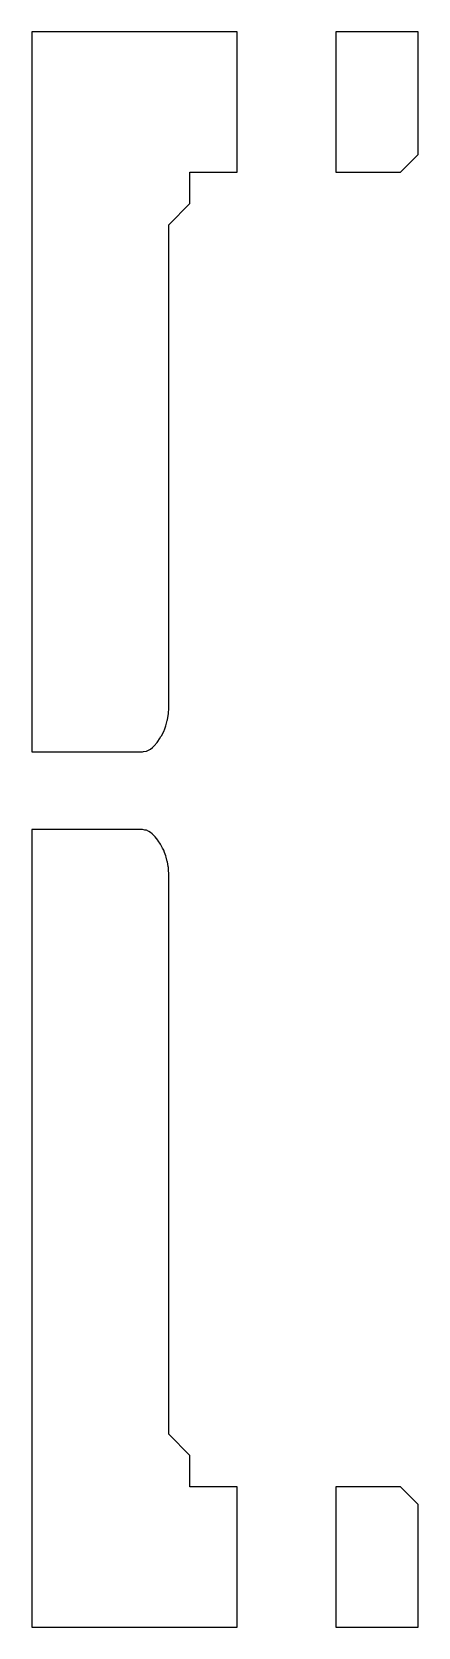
# Model space of a CAD drawing. Header units: metres. Extents: x 0 to 47.5, y 0 to 45.5.
# Drawn here: x 36.5 to 47.5, y 0 to 45.5 of the extents above.
import ezdxf

# ---------------------------------------------------------------- set-up
doc = ezdxf.new("R2010")
doc.units = ezdxf.units.M

msp = doc.modelspace()

# ---------------------------------------------------------------- linework, layer by layer
for p, q in [((42.3476, 45.5), (36.5, 45.5)), ((36.5, 45.5), (36.5, 24.9659)), ((42.3476, 41.5), (42.3476, 45.5)), ((47.5, 45.5), (45.1596, 45.5)), ((45.1596, 45.5), (45.1596, 41.5)), ((47.5, 42), (47.5, 45.5)), ((47, 41.5), (47.5, 42)), ((41, 40.6041), (41, 41.5)), ((41, 41.5), (42.3476, 41.5)), ((45.1596, 41.5), (47, 41.5)), ((40.3959, 40), (41, 40.6041)), ((40.3959, 26.2254), (40.3959, 40)), ((40.3592, 25.8806), (40.3688, 25.9445)), ((40.3688, 25.9445), (40.3865, 26.0524)), ((40.3865, 26.0524), (40.3867, 26.0537)), ((40.3867, 26.0537), (40.3957, 26.2219)), ((40.3957, 26.2219), (40.3959, 26.2254)), ((40.1876, 25.4228), (40.2527, 25.545)), ((40.2527, 25.545), (40.2831, 25.6248)), ((40.2831, 25.6248), (40.3142, 25.7061)), ((40.3142, 25.7061), (40.3532, 25.8575)), ((40.3532, 25.8575), (40.3592, 25.8806)), ((39.8, 25.0031), (39.8777, 25.0416)), ((39.8777, 25.0416), (39.9317, 25.0878)), ((39.9317, 25.0878), (39.9864, 25.1345)), ((39.9864, 25.1345), (40.0662, 25.2352)), ((40.0662, 25.2352), (40.0868, 25.2612)), ((40.0868, 25.2612), (40.1314, 25.34)), ((40.1314, 25.34), (40.1762, 25.4014)), ((40.1762, 25.4014), (40.1876, 25.4228)), ((36.5, 24.9659), (39.6459, 24.9659)), ((39.6459, 24.9659), (39.6756, 24.9707)), ((39.6756, 24.9707), (39.7632, 24.9849)), ((39.7632, 24.9849), (39.8, 25.0031)), ((39.6459, 22.7462), (36.5, 22.7462)), ((36.5, 22.7462), (36.5, 0)), ((39.7203, 22.7337), (39.6459, 22.7462)), ((39.7632, 22.7266), (39.7203, 22.7337)), ((39.8259, 22.6945), (39.7632, 22.7266)), ((39.8777, 22.6681), (39.8259, 22.6945)), ((39.9221, 22.629), (39.8777, 22.6681)), ((39.9864, 22.5723), (39.9221, 22.629)), ((40.0096, 22.5421), (39.9864, 22.5723)), ((40.0868, 22.4415), (40.0096, 22.5421)), ((40.0892, 22.4371), (40.0868, 22.4415)), ((40.0971, 22.4227), (40.0892, 22.4371)), ((40.1608, 22.3335), (40.0971, 22.4227)), ((40.1762, 22.3118), (40.1608, 22.3335)), ((40.2237, 22.2208), (40.1762, 22.3118)), ((40.2527, 22.165), (40.2237, 22.2208)), ((40.2778, 22.0978), (40.2527, 22.165)), ((40.3142, 22.0004), (40.2778, 22.0978)), ((40.323, 21.9654), (40.3142, 22.0004)), ((40.3562, 21.8339), (40.323, 21.9654)), ((40.3586, 21.8259), (40.3562, 21.8339)), ((40.3592, 21.8241), (40.3586, 21.8259)), ((40.3812, 21.6992), (40.3592, 21.8241)), ((40.3867, 21.6679), (40.3812, 21.6992)), ((40.3924, 21.5687), (40.3867, 21.6679)), ((40.3959, 21.5077), (40.3924, 21.5687)), ((40.3959, 5.5), (40.3959, 21.5077)), ((41, 4.89591), (40.3959, 5.5)), ((41, 4), (41, 4.89591)), ((42.3476, 4), (41, 4)), ((42.3476, 0), (42.3476, 4)), ((47, 4), (45.1596, 4)), ((45.1596, 4), (45.1596, 0)), ((47.5, 3.5), (47, 4)), ((47.5, 0), (47.5, 3.5)), ((36.5, 0), (42.3476, 0)), ((45.1596, 0), (47.5, 0))]:
    msp.add_line(p, q)

doc.saveas('drawing.dxf')
